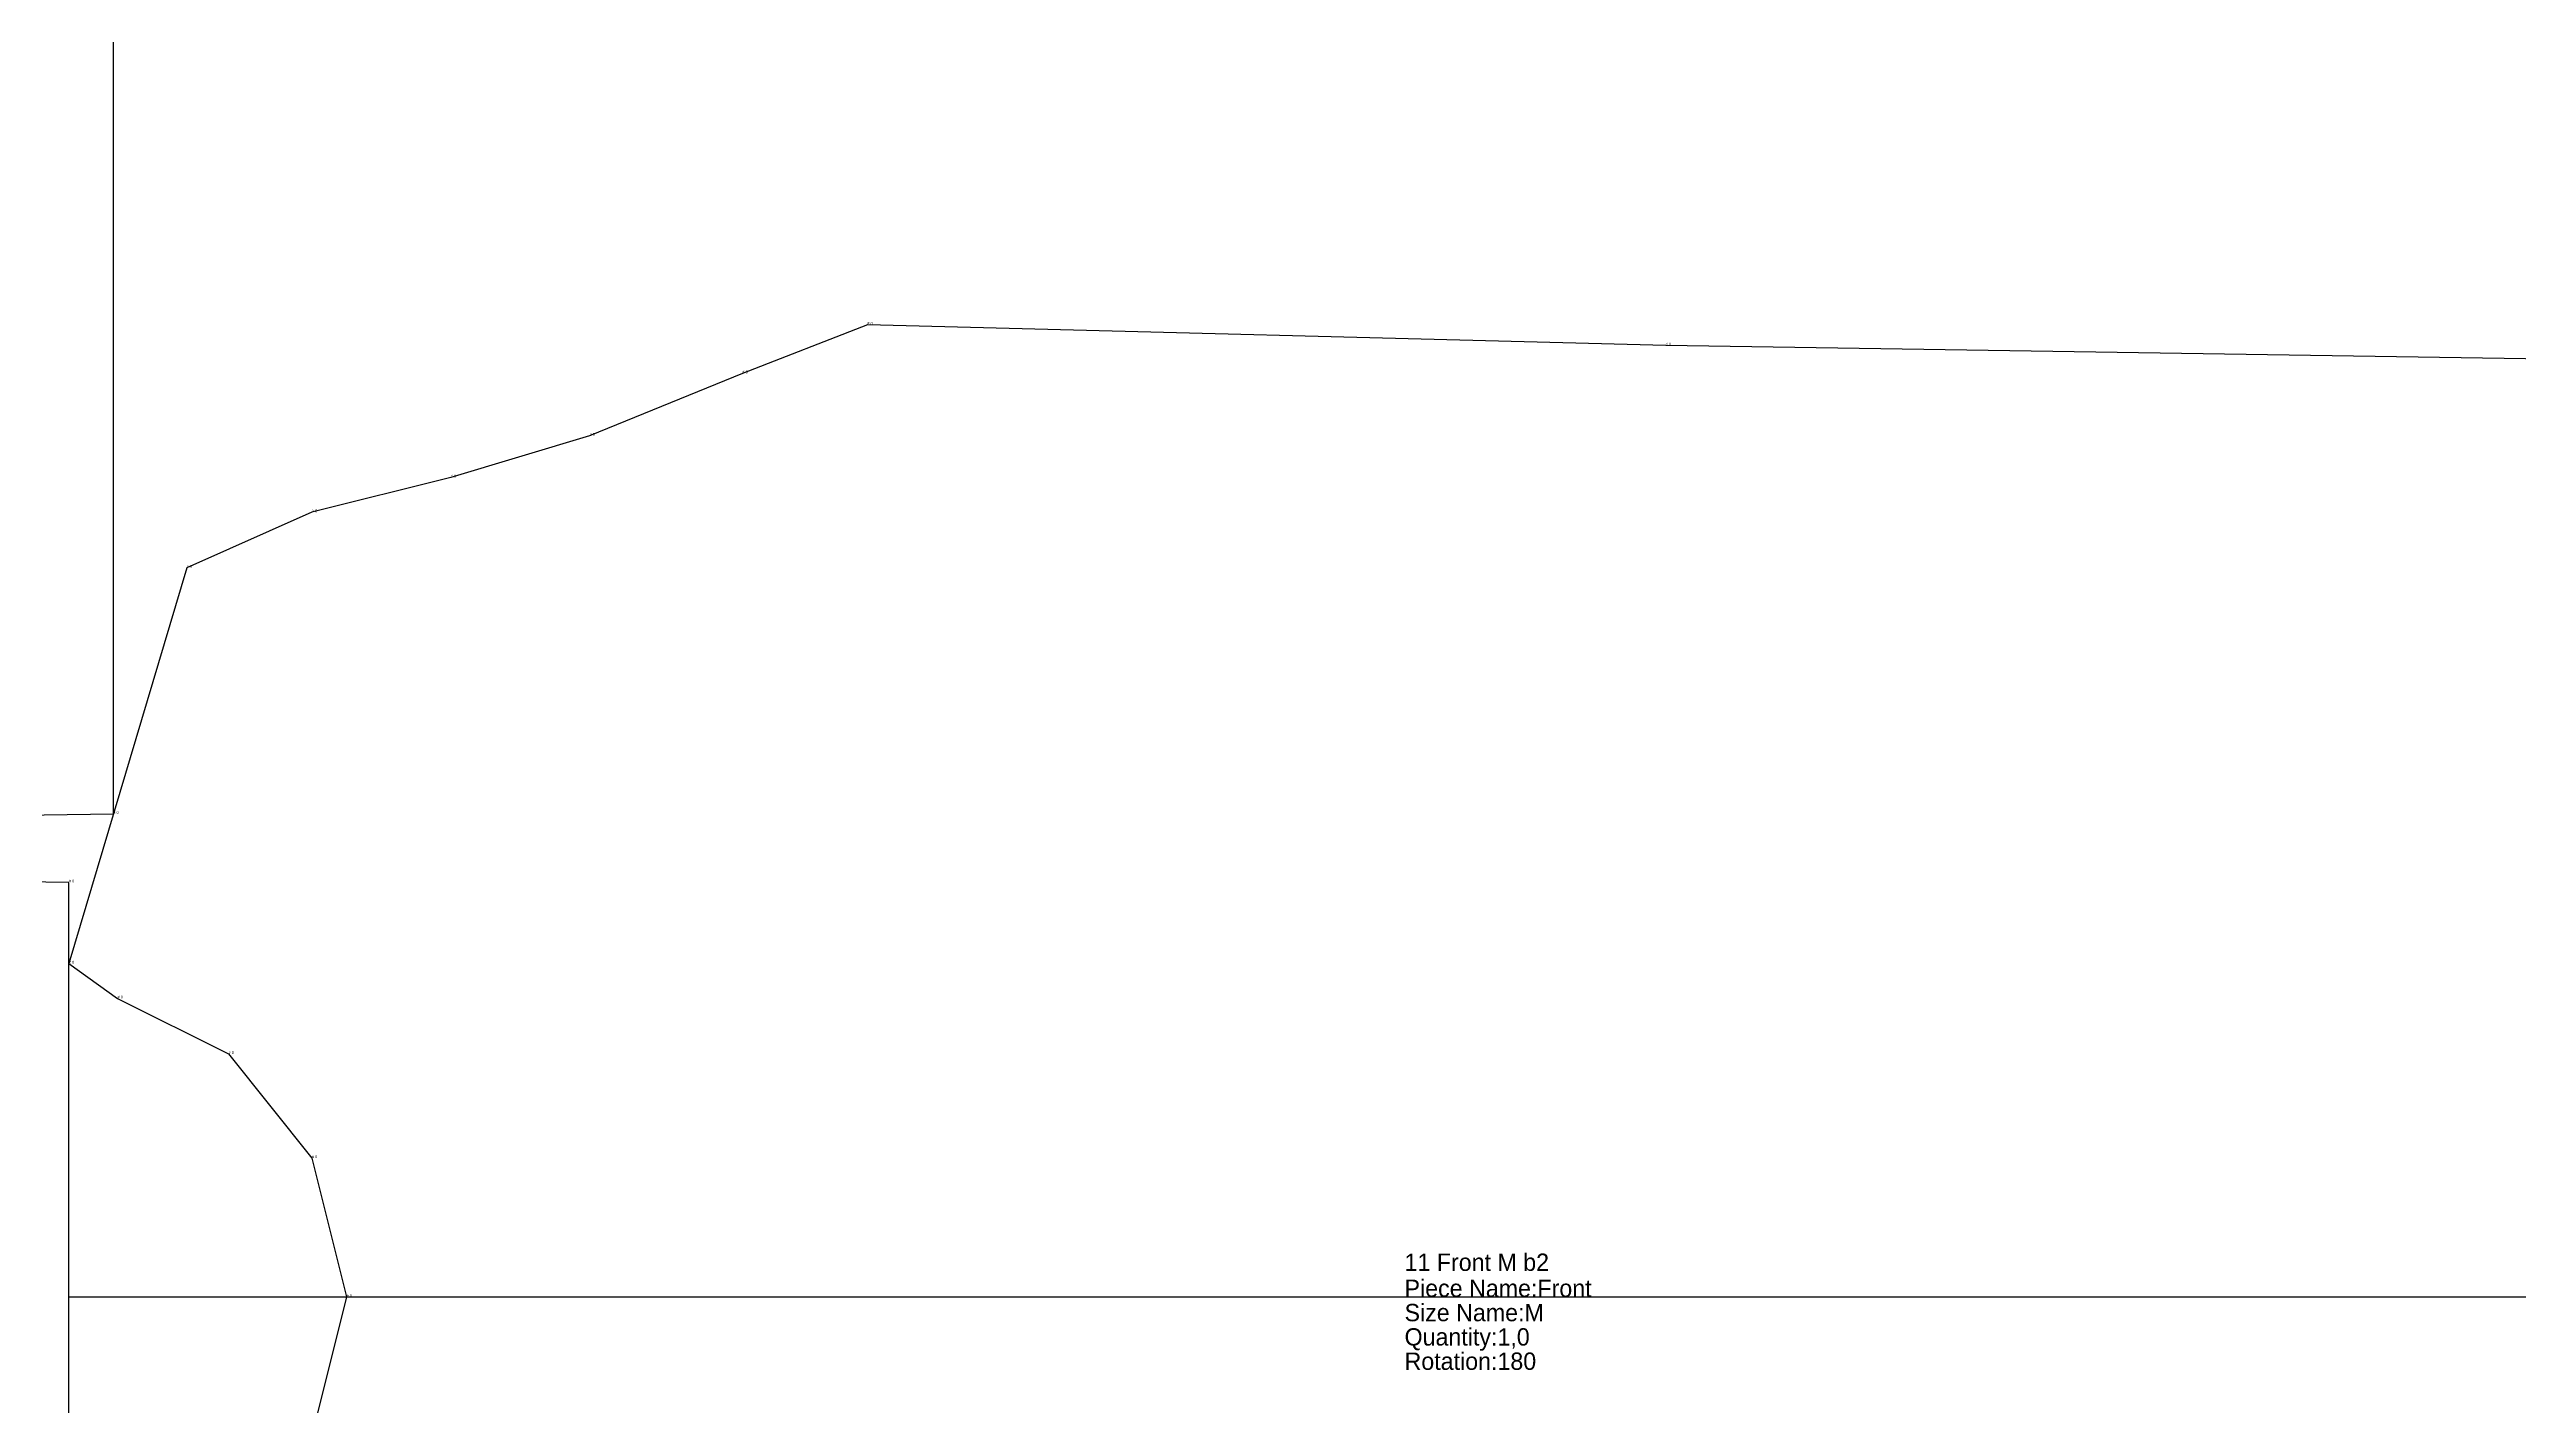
# Model space of a CAD drawing. Extents: x 0 to 2895, y 14 to 1602.
# Drawn here: x 1458 to 2169, y 420 to 811 of the extents above; entities that cross this region are included whole.
import ezdxf

# ---------------------------------------------------------------- set-up
doc = ezdxf.new("R2010")
doc.units = 0
for name, color, linetype in [('1', 1, 'CONTINUOUS'), ('15', 7, 'CONTINUOUS'), ('5', 3, 'CONTINUOUS'), ('7', 5, 'CONTINUOUS')]:
    doc.layers.add(name, color=color, linetype=linetype)

# ---------------------------------------------------------------- blocks, each defined once
blk = doc.blocks.new('M0007_Back')
at = {"layer": '1'}
blk.add_lwpolyline([(758.2, 860.7), (753.2, 815.7), (746.2, 785.7), (736.2, 764.7), (770.2, 650.7), (806.2, 634.7), (846.2, 624.7), (886.2, 612.7), (930.2, 594.7), (966.2, 580.7), (1196.2, 586.7), (1476.2, 590.7), (1476.2, 860.7), (1476.2, 1130.7), (1196.2, 1134.7), (966.2, 1140.7), (930.2, 1126.7), (886.2, 1108.7), (846.2, 1096.7), (806.2, 1086.7), (770.2, 1070.7), (736.2, 956.7), (746.2, 935.7), (753.2, 905.7)], close=True, dxfattribs=at)
blk.add_text('# 0', height=0.8, dxfattribs=at).set_placement((1476.2, 590.7))
blk = doc.blocks.new('M0011_Front')
at = {"layer": '1'}
blk.add_lwpolyline([(2183.4, 721.6), (1923.4, 725.6), (1693.4, 731.6), (1657.4, 717.6), (1613.4, 699.6), (1573.4, 687.6), (1533.4, 677.6), (1497.4, 661.6), (1463.4, 547.6), (1477.4, 537.6), (1509.4, 521.6), (1533.4, 491.6), (1543.4, 451.6), (1533.4, 411.6)], dxfattribs=at)
at = {"layer": '5'}
blk.add_line((1463.4, 451.6), (2183.4, 451.6), dxfattribs=at)
at = {"layer": '7'}
blk.add_line((1571.4, 451.6), (2075.4, 451.6), dxfattribs=at)
at = {"layer": '1'}
for s, height, p in [('# 0', 0.8, (1693.4, 731.6)), ('# 0', 0.8, (1923.4, 725.6)), ('# 0', 0.8, (1657.4, 717.6)), ('# 0', 0.8, (1613.4, 699.6)), ('# 0', 0.8, (1573.4, 687.6)), ('# 0', 0.8, (1533.4, 677.6)), ('# 0', 0.8, (1497.4, 661.6)), ('# 0', 0.8, (1463.4, 547.6)), ('# 0', 0.8, (1477.4, 537.6)), ('# 0', 0.8, (1509.4, 521.6)), ('# 0', 0.8, (1533.4, 491.6)), ('Piece Name:Front', 5, (1848.15, 451.6)), ('# 0', 0.8, (1543.4, 451.6)), ('Size Name:M', 5, (1848.15, 444.6)), ('Quantity:1,0', 5, (1848.15, 437.6)), ('Rotation:180', 5, (1848.15, 430.6))]:
    blk.add_text(s, height=height, dxfattribs=at).set_placement(p)
at = {"layer": '15'}
blk.add_text('11 Front M b2', height=5, dxfattribs=at).set_placement((1848.15, 459.1))
blk = doc.blocks.new('M0012_Back')
at = {"layer": '1'}
blk.add_lwpolyline([(745.4, 301), (740.4, 256), (733.4, 226), (723.4, 205), (757.4, 91), (793.4, 75), (833.4, 65), (873.4, 53), (917.4, 35), (953.4, 21), (1183.4, 27), (1463.4, 31), (1463.4, 301), (1463.4, 571), (1183.4, 575), (953.4, 581), (917.4, 567), (873.4, 549), (833.4, 537), (793.4, 527), (757.4, 511), (723.4, 397), (733.4, 376), (740.4, 346)], close=True, dxfattribs=at)
blk.add_text('# 0', height=0.8, dxfattribs=at).set_placement((1463.4, 571))

msp = doc.modelspace()

# ---------------------------------------------------------------- block references
for name in ['M0007_Back', 'M0011_Front', 'M0012_Back']:
    msp.add_blockref(name, (0, 0))

doc.saveas('drawing.dxf')
